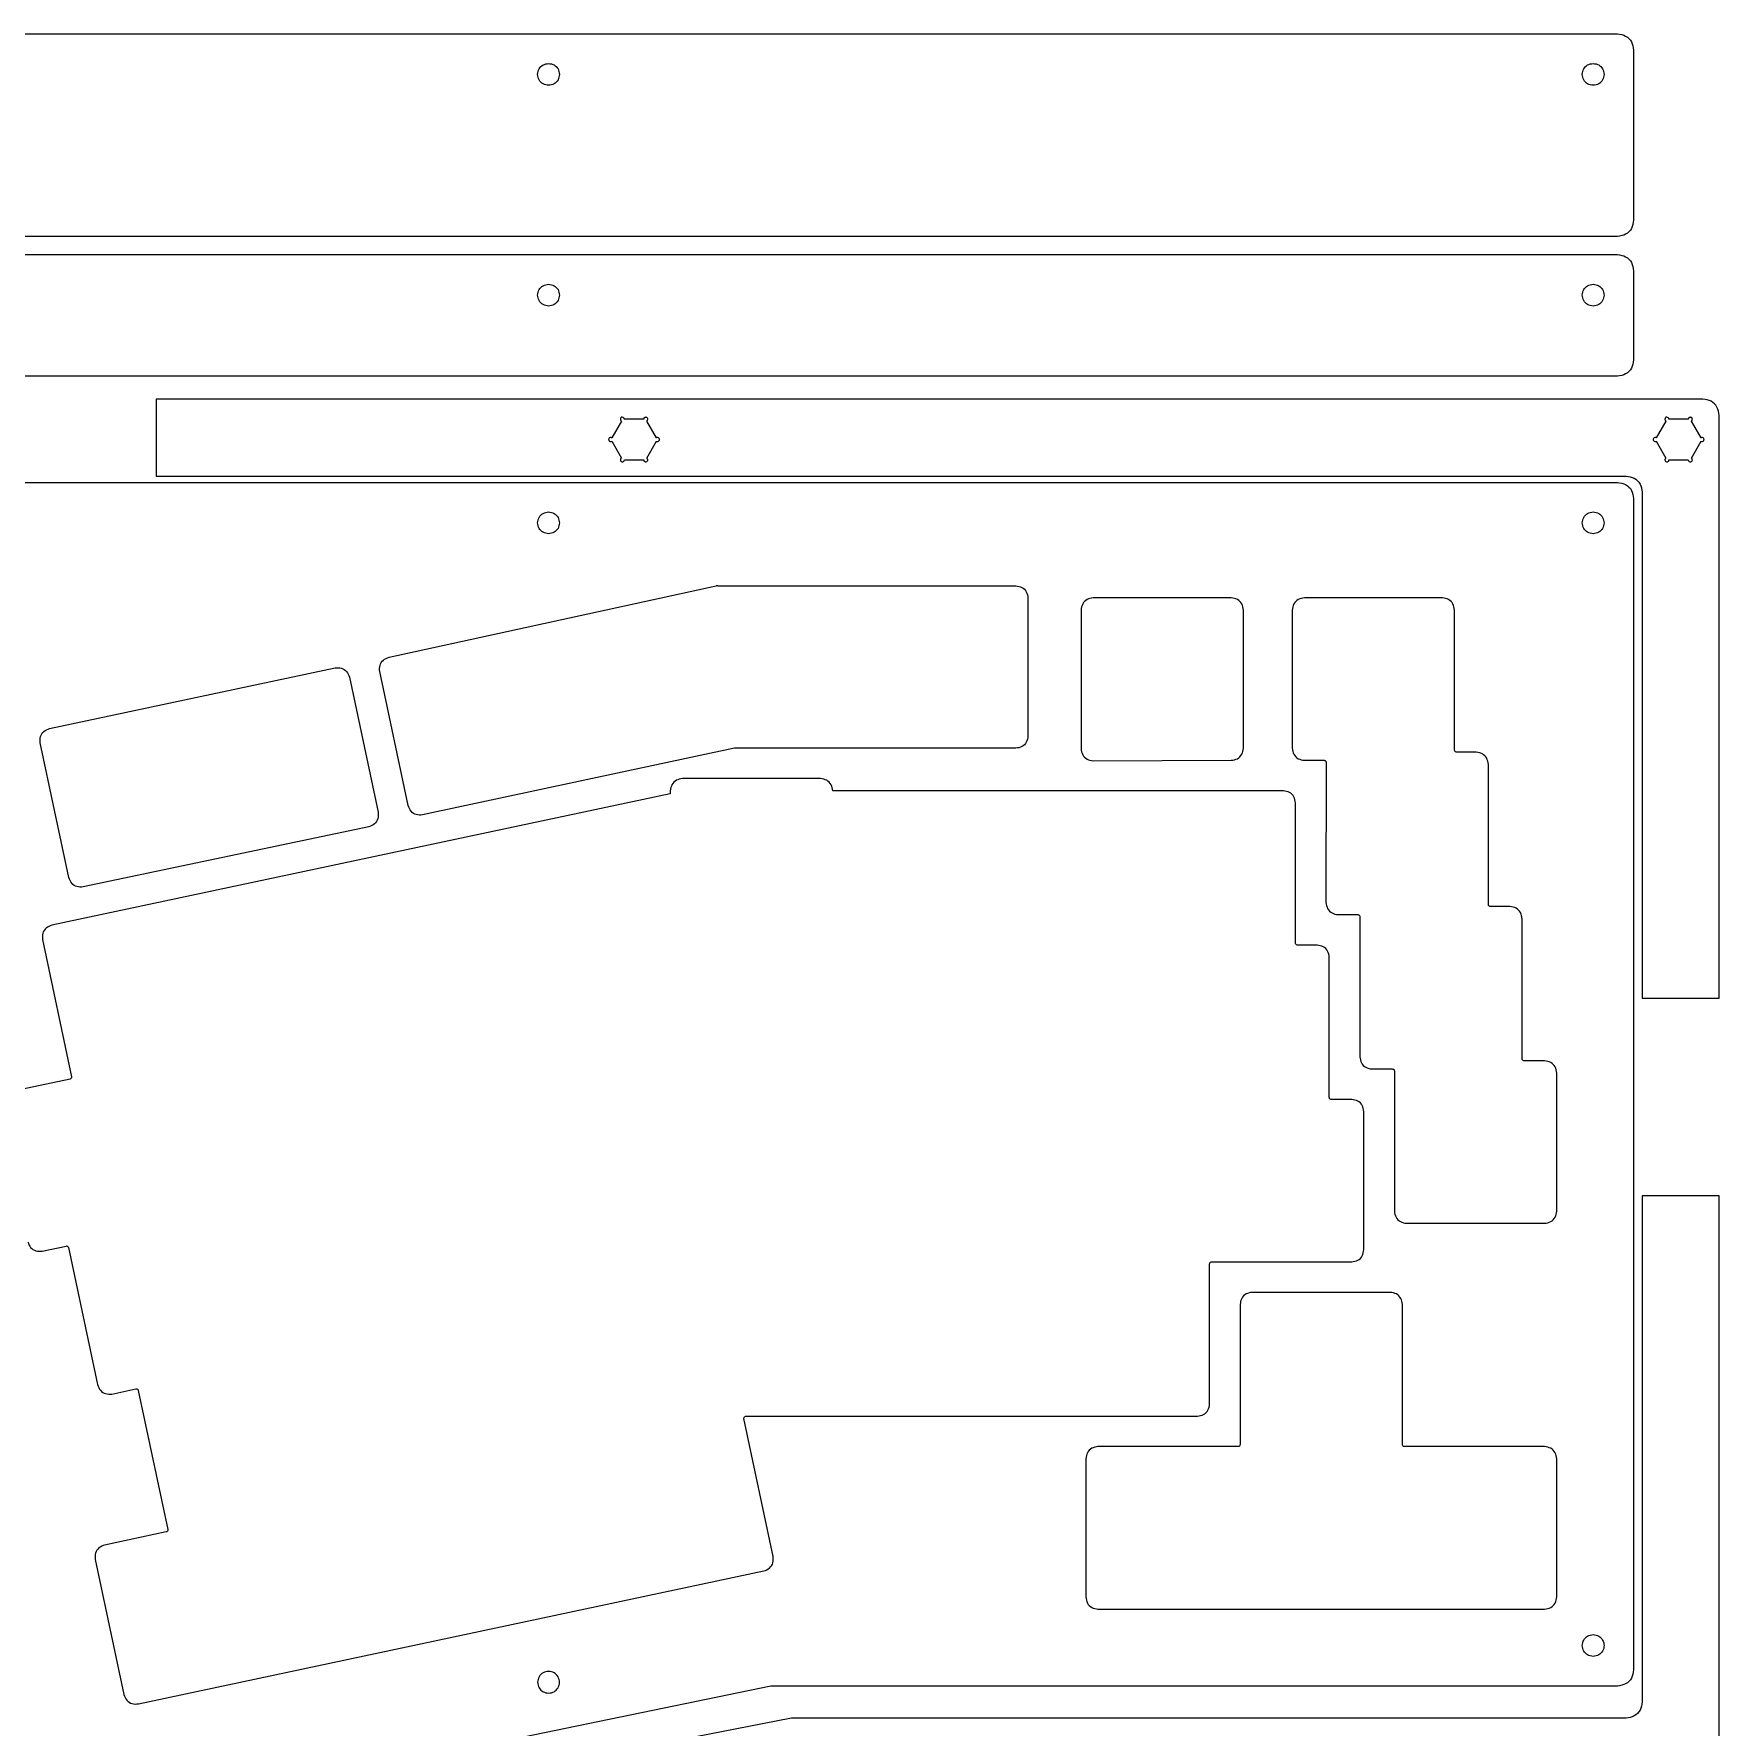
# Model space of a CAD drawing. Extents: x 0 to 594, y 2 to 599.
# Drawn here: x 176.7 to 384.8, y 388 to 597 of the extents above; entities that cross this region are included whole.
import ezdxf

# ---------------------------------------------------------------- set-up
doc = ezdxf.new("R2010")
doc.units = 0
doc.layers.add('cutting', color=7, linetype='CONTINUOUS')

msp = doc.modelspace()

# ---------------------------------------------------------------- linework, layer by layer
at = {"layer": 'cutting', "color": 5}
for points in [[(17.243769, 596.97793), (372.25727, 596.97793)], [(374.25686, 594.97835), (374.25686, 573.98272)], [(372.25727, 571.98313), (17.243769, 571.98313)], [(17.243769, 569.73312), (372.25727, 569.73312)], [(374.25686, 567.73354), (374.25686, 556.73583)], [(372.25727, 554.73624), (17.243769, 554.73624)], [(382.81166, 551.90611), (191.86134, 551.90611)], [(191.86134, 551.90611), (191.86134, 542.4081)], [(384.81124, 477.94359), (384.81124, 549.90652)], [(249.28301, 549.19366), (248.08587, 547.12017)], [(252.04218, 549.40665), (249.65593, 549.40665)], [(253.61223, 547.12014), (252.41509, 549.19366)], [(378.24624, 549.19366), (377.04911, 547.12017)], [(381.0054, 549.40665), (378.61915, 549.40665)], [(382.57546, 547.12014), (381.37833, 549.19366)], [(248.08585, 546.69416), (249.28301, 544.62065)], [(252.41509, 544.62065), (253.61223, 546.69416)], [(377.04908, 546.69416), (378.24624, 544.62065)], [(381.37833, 544.62065), (382.57546, 546.69416)], [(249.65593, 544.40766), (252.04218, 544.40766)], [(378.61915, 544.40766), (381.0054, 544.40766)], [(17.243769, 541.62263), (372.25727, 541.62263)], [(191.86134, 542.4081), (373.31539, 542.4081)], [(374.25686, 539.62304), (374.25686, 395.065658)], [(375.31498, 540.40883), (375.31498, 477.94359)], [(220.59773, 520.0515), (260.9951, 528.84484)], [(261.20801, 528.8677), (297.9778, 528.8577)], [(299.47751, 527.3581), (299.47751, 510.30665)], [(324.5748, 527.36312), (307.52836, 527.36312)], [(350.64935, 527.36312), (333.60294, 527.36312)], [(306.02867, 525.86341), (306.02867, 508.76598)], [(326.07446, 508.81694), (326.07448, 525.86341)], [(332.10323, 525.86341), (332.10323, 508.81697)], [(352.14907, 508.56731), (352.14907, 525.86341)], [(178.68498, 511.2436), (213.93983, 518.73726)], [(215.71857, 517.58214), (219.26272, 500.9082)], [(222.95957, 501.72693), (219.44261, 518.27275)], [(181.06344, 492.84079), (177.52986, 509.46488)], [(263.25006, 508.79871), (224.73834, 500.57152)], [(297.97753, 508.80697), (263.45933, 508.82077)], [(354.81847, 508.31709), (352.39923, 508.31712)], [(307.52862, 507.2663), (324.57477, 507.317)], [(333.6032, 507.31729), (336.02904, 507.31729)], [(336.27481, 507.07202), (336.27181, 489.77094)], [(356.31819, 489.52128), (356.31819, 506.81738)], [(273.87283, 505.05563), (256.82636, 505.05563)], [(255.32669, 503.19709), (178.96342, 486.96559)], [(255.32669, 503.55594), (255.32669, 503.19709)], [(331.01092, 503.55555), (275.37251, 503.55555)], [(332.51061, 484.76124), (332.51061, 502.05586)], [(218.10733, 499.12944), (182.84221, 491.68541)], [(358.99013, 489.27101), (356.56838, 489.27109)], [(337.77235, 488.27125), (340.19815, 488.27125)], [(340.44395, 488.02598), (340.44395, 470.72464)], [(360.48976, 470.4712), (360.48976, 487.77132)], [(177.80831, 485.18685), (181.40528, 468.26455)], [(335.18253, 484.50951), (332.76188, 484.50951)], [(336.68221, 465.70928), (336.68221, 483.00959)], [(375.31498, 477.94359), (384.81124, 477.94359)], [(363.25913, 470.22498), (360.73583, 470.22508)], [(341.94364, 469.2252), (344.4634, 469.2252)], [(344.713, 468.97604), (344.713, 451.67888)], [(364.75882, 451.67888), (364.75882, 468.72521)], [(181.21579, 467.97279), (173.60832, 466.35576)], [(339.45147, 465.46388), (336.92753, 465.46396)], [(340.95111, 446.91773), (340.95111, 463.96419)], [(384.81124, 453.57245), (375.31498, 453.57245)], [(375.31498, 453.57245), (375.31498, 391.105928)], [(384.81124, 381.607838), (384.81124, 453.57245)], [(346.21272, 450.17916), (363.25913, 450.17916)], [(177.77608, 446.74799), (180.72587, 447.375)], [(181.01776, 447.18543), (184.61468, 430.26324)], [(321.90558, 427.87132), (321.90558, 445.16938)], [(322.15471, 445.41852), (339.45137, 445.41852)], [(344.21313, 441.65596), (327.16666, 441.65596)], [(325.66697, 440.15627), (325.66697, 422.85747)], [(345.71279, 422.85522), (345.71279, 440.15627)], [(186.3934, 429.10809), (189.34242, 429.73494)], [(189.63525, 429.54476), (193.28398, 412.37896)], [(264.6622, 426.37164), (289.07441, 426.37164)], [(289.07441, 426.37164), (291.80729, 426.37164)], [(291.80729, 426.37164), (320.40587, 426.37164)], [(268.03174, 409.05098), (264.415, 426.06639)], [(325.41943, 422.60993), (308.12063, 422.60993)], [(363.25913, 422.60993), (345.95811, 422.60993)], [(306.62094, 421.11024), (306.62094, 404.06377)], [(364.75882, 404.06377), (364.75882, 421.11024)], [(193.0914, 412.08242), (185.48798, 410.46626)], [(184.33287, 408.68755), (187.87703, 392.013588)], [(189.65572, 390.858468), (266.87663, 407.27229)], [(308.12063, 402.56409), (363.25913, 402.56409)], [(267.75063, 393.066098), (185.30612, 376.067628)], [(372.25727, 393.066098), (267.75063, 393.066098)], [(270.30664, 389.107958), (195.86051, 374.592918)], [(373.31539, 389.106348), (270.30664, 389.109348)]]:
    msp.add_lwpolyline(points, dxfattribs=at)
msp.add_lwpolyline([(275.37251, 503.55555)], close=True, dxfattribs=at)
for points, knots in [([(372.25727, 596.97793), (372.607649, 596.922931), (373.298015, 596.814565), (374.093493, 596.019094), (374.201861, 595.328729), (374.25686, 594.97835)], [0, 0, 0, 0, 1.045502, 2.059994, 3.105494, 3.105494, 3.105494, 3.105494]), ([(238.94495, 591.97899), (238.982461, 592.214999), (239.056481, 592.680712), (239.592939, 593.217177), (240.058651, 593.291198), (240.29466, 593.32871)], [0, 0, 0, 0, 0.704571, 1.390318, 2.094887, 2.094887, 2.094887, 2.094887]), ([(240.29466, 590.62927), (240.058651, 590.666782), (239.592939, 590.740803), (239.056481, 591.277268), (238.982461, 591.742981), (238.94495, 591.97899)], [0, 0, 0, 0, 0.704569, 1.390316, 2.094887, 2.094887, 2.094887, 2.094887]), ([(240.29466, 593.32871), (240.530669, 593.291198), (240.996383, 593.217177), (241.532847, 592.680713), (241.606868, 592.214999), (241.64438, 591.97899)], [0, 0, 0, 0, 0.704572, 1.390322, 2.094893, 2.094893, 2.094893, 2.094893]), ([(241.64438, 591.97899), (241.606868, 591.742981), (241.532847, 591.277267), (240.996383, 590.740803), (240.530669, 590.666782), (240.29466, 590.62927)], [0, 0, 0, 0, 0.704572, 1.390322, 2.094893, 2.094893, 2.094893, 2.094893]), ([(367.90818, 591.97897), (367.945693, 592.214979), (368.019716, 592.680694), (368.55618, 593.217155), (369.021892, 593.291178), (369.2579, 593.32869)], [0, 0, 0, 0, 0.704572, 1.390324, 2.094891, 2.094891, 2.094891, 2.094891]), ([(369.2579, 590.62925), (369.021892, 590.666763), (368.55618, 590.740787), (368.019717, 591.27725), (367.945693, 591.742962), (367.90818, 591.97897)], [0, 0, 0, 0, 0.704568, 1.390321, 2.094889, 2.094889, 2.094889, 2.094889]), ([(369.2579, 593.32869), (369.493908, 593.291178), (369.95962, 593.217155), (370.496084, 592.680694), (370.570107, 592.214979), (370.60762, 591.97897)], [0, 0, 0, 0, 0.704567, 1.390319, 2.094891, 2.094891, 2.094891, 2.094891]), ([(370.60762, 591.97897), (370.570107, 591.742962), (370.496083, 591.27725), (369.959621, 590.740787), (369.493908, 590.666763), (369.2579, 590.62925)], [0, 0, 0, 0, 0.704568, 1.390321, 2.094889, 2.094889, 2.094889, 2.094889]), ([(374.25686, 573.98272), (374.201861, 573.632341), (374.093493, 572.941973), (373.298017, 572.146497), (372.607649, 572.038129), (372.25727, 571.98313)], [0, 0, 0, 0, 1.045503, 2.059998, 3.105501, 3.105501, 3.105501, 3.105501]), ([(372.25727, 569.73312), (372.607649, 569.678121), (373.298016, 569.569753), (374.093492, 568.774281), (374.20186, 568.083917), (374.25686, 567.73354)], [0, 0, 0, 0, 1.045503, 2.059996, 3.105492, 3.105492, 3.105492, 3.105492]), ([(238.94495, 564.73416), (238.982461, 564.970169), (239.056481, 565.435882), (239.592939, 565.972347), (240.058651, 566.046368), (240.29466, 566.08388)], [0, 0, 0, 0, 0.704571, 1.390318, 2.094887, 2.094887, 2.094887, 2.094887]), ([(240.29466, 563.38444), (240.058651, 563.421952), (239.592939, 563.495975), (239.056482, 564.032442), (238.982461, 564.498153), (238.94495, 564.73416)], [0, 0, 0, 0, 0.70457, 1.390318, 2.094884, 2.094884, 2.094884, 2.094884]), ([(240.29466, 566.08388), (240.530669, 566.046368), (240.996383, 565.972347), (241.532847, 565.435883), (241.606868, 564.970169), (241.64438, 564.73416)], [0, 0, 0, 0, 0.704572, 1.390322, 2.094893, 2.094893, 2.094893, 2.094893]), ([(241.64438, 564.73416), (241.606868, 564.498152), (241.532845, 564.03244), (240.996384, 563.495976), (240.530669, 563.421953), (240.29466, 563.38444)], [0, 0, 0, 0, 0.704567, 1.390319, 2.094891, 2.094891, 2.094891, 2.094891]), ([(367.90818, 564.73416), (367.945693, 564.970169), (368.019716, 565.435884), (368.55618, 565.972345), (369.021892, 566.046368), (369.2579, 566.08388)], [0, 0, 0, 0, 0.704572, 1.390324, 2.094891, 2.094891, 2.094891, 2.094891]), ([(369.2579, 563.38444), (369.021892, 563.421953), (368.55618, 563.495977), (368.019717, 564.03244), (367.945693, 564.498152), (367.90818, 564.73416)], [0, 0, 0, 0, 0.704568, 1.390321, 2.094889, 2.094889, 2.094889, 2.094889]), ([(369.2579, 566.08388), (369.493908, 566.046368), (369.95962, 565.972345), (370.496084, 565.435884), (370.570107, 564.970169), (370.60762, 564.73416)], [0, 0, 0, 0, 0.704567, 1.390319, 2.094891, 2.094891, 2.094891, 2.094891]), ([(370.60762, 564.73416), (370.570107, 564.498152), (370.496083, 564.03244), (369.959621, 563.495977), (369.493908, 563.421953), (369.2579, 563.38444)], [0, 0, 0, 0, 0.704568, 1.390321, 2.094889, 2.094889, 2.094889, 2.094889]), ([(374.25686, 556.73583), (374.201861, 556.385451), (374.093493, 555.695083), (373.298017, 554.899607), (372.607649, 554.791239), (372.25727, 554.73624)], [0, 0, 0, 0, 1.045503, 2.059998, 3.105501, 3.105501, 3.105501, 3.105501]), ([(384.81124, 549.90652), (384.756242, 550.256901), (384.647877, 550.947268), (383.852404, 551.742746), (383.162039, 551.851112), (382.81166, 551.90611)], [0, 0, 0, 0, 1.045506, 2.059997, 3.105497, 3.105497, 3.105497, 3.105497]), ([(249.65593, 549.40665), (249.64766, 549.452622), (249.629736, 549.552259), (249.476415, 549.631606), (249.304142, 549.71079), (249.22608, 549.60565), (249.176396, 549.528816), (249.148043, 549.420331), (249.167042, 549.319237), (249.212904, 549.243287), (249.259621, 549.210217), (249.28301, 549.19366)], [0, 0, 0, 0, 0.132111, 0.286324, 0.512205, 0.557001, 0.66162, 0.791063, 0.879264, 0.964293, 1.049543, 1.049543, 1.049543, 1.049543]), ([(252.41509, 549.19366), (252.438484, 549.210218), (252.485207, 549.24329), (252.531035, 549.319258), (252.550305, 549.420661), (252.518523, 549.537622), (252.423081, 549.633076), (252.291894, 549.668532), (252.16209, 549.633105), (252.062584, 549.537525), (252.049049, 549.45071), (252.04218, 549.40665)], [0, 0, 0, 0, 0.085261, 0.170288, 0.258484, 0.389169, 0.515989, 0.646675, 0.777371, 0.904183, 1.034865, 1.034865, 1.034865, 1.034865]), ([(378.61915, 549.40665), (378.61088, 549.452622), (378.592956, 549.552259), (378.439635, 549.631606), (378.267362, 549.71079), (378.1893, 549.60565), (378.139616, 549.528816), (378.111263, 549.420331), (378.130262, 549.319236), (378.176127, 549.243286), (378.222848, 549.210216), (378.24624, 549.19366)], [0, 0, 0, 0, 0.132111, 0.286324, 0.512205, 0.557001, 0.66162, 0.791063, 0.879264, 0.964294, 1.04955, 1.04955, 1.04955, 1.04955]), ([(381.37833, 549.19366), (381.401722, 549.210218), (381.448441, 549.243288), (381.494252, 549.319262), (381.513511, 549.420661), (381.481737, 549.53762), (381.386299, 549.633076), (381.255117, 549.668533), (381.125319, 549.6331), (381.025811, 549.537527), (381.012271, 549.45071), (381.0054, 549.40665)], [0, 0, 0, 0, 0.085255, 0.170274, 0.258469, 0.389153, 0.51597, 0.646653, 0.777337, 0.904154, 1.034837, 1.034837, 1.034837, 1.034837]), ([(248.08587, 547.12017), (248.073343, 547.126923), (248.048218, 547.140466), (248.006721, 547.153815), (247.934164, 547.16161), (247.831867, 547.133403), (247.736488, 547.038048), (247.701018, 546.907125), (247.73649, 546.776202), (247.83187, 546.680862), (247.934169, 546.652634), (248.006732, 546.660463), (248.048206, 546.673845), (248.07333, 546.687357), (248.08585, 546.69409)], [0, 0, 0, 0, 0.042639, 0.085522, 0.12977, 0.260451, 0.387255, 0.517949, 0.64863, 0.77543, 0.906111, 0.950374, 0.993259, 1.035853, 1.035853, 1.035853, 1.035853]), ([(253.61223, 546.69416), (253.624757, 546.687408), (253.64988, 546.673865), (253.69137, 546.660516), (253.763924, 546.652717), (253.866218, 546.68095), (253.961612, 546.776209), (253.997085, 546.907439), (253.961654, 547.037228), (253.86607, 547.136738), (253.779252, 547.150271), (253.73519, 547.15714)], [0, 0, 0, 0, 0.042638, 0.085516, 0.12975, 0.260439, 0.387251, 0.51793, 0.648626, 0.77544, 0.906129, 0.906129, 0.906129, 0.906129]), ([(253.73519, 547.15711), (253.720417, 547.156133), (253.691328, 547.15421), (253.649866, 547.140339), (253.624749, 547.126839), (253.61223, 547.12011)], [0, 0, 0, 0, 0.044264, 0.087156, 0.129782, 0.129782, 0.129782, 0.129782]), ([(377.04911, 547.12017), (377.036583, 547.126923), (377.011458, 547.140466), (376.969961, 547.153815), (376.897404, 547.16161), (376.795106, 547.1334), (376.699717, 547.038051), (376.664234, 546.907125), (376.699719, 546.776197), (376.795107, 546.680869), (376.897394, 546.652627), (376.969947, 546.660471), (377.011419, 546.673843), (377.036555, 546.687357), (377.04908, 546.69409)], [0, 0, 0, 0, 0.042639, 0.085522, 0.12977, 0.260452, 0.387264, 0.51796, 0.648643, 0.775451, 0.906133, 0.950352, 0.993255, 1.035863, 1.035863, 1.035863, 1.035863]), ([(382.57546, 546.69416), (382.587986, 546.687408), (382.613109, 546.673865), (382.654596, 546.660516), (382.727146, 546.652717), (382.829438, 546.68095), (382.924832, 546.776209), (382.960305, 546.907439), (382.924874, 547.037228), (382.82929, 547.136738), (382.742472, 547.150271), (382.69841, 547.15714)], [0, 0, 0, 0, 0.042638, 0.085513, 0.129741, 0.26043, 0.387241, 0.51792, 0.648617, 0.77543, 0.906119, 0.906119, 0.906119, 0.906119]), ([(382.69841, 547.15711), (382.683652, 547.156131), (382.654573, 547.154202), (382.613113, 547.14034), (382.587984, 547.126839), (382.57546, 547.12011)], [0, 0, 0, 0, 0.044219, 0.08713, 0.12977, 0.12977, 0.12977, 0.12977]), ([(249.28301, 544.62065), (249.259617, 544.604091), (249.212894, 544.571018), (249.167074, 544.495048), (249.147806, 544.393651), (249.179588, 544.276696), (249.27502, 544.18124), (249.406205, 544.145775), (249.536007, 544.181215), (249.635515, 544.276789), (249.649058, 544.363603), (249.65593, 544.40766)], [0, 0, 0, 0, 0.08526, 0.170286, 0.258478, 0.389153, 0.515973, 0.646658, 0.777349, 0.904171, 1.034846, 1.034846, 1.034846, 1.034846]), ([(252.04218, 544.40766), (252.04905, 544.363604), (252.062587, 544.276791), (252.162089, 544.18121), (252.291894, 544.145776), (252.423082, 544.18124), (252.51852, 544.276694), (252.550305, 544.393656), (252.531033, 544.495059), (252.485215, 544.571037), (252.438485, 544.604098), (252.41509, 544.62065)], [0, 0, 0, 0, 0.130673, 0.257488, 0.388186, 0.518873, 0.645697, 0.776372, 0.864578, 0.949612, 1.034862, 1.034862, 1.034862, 1.034862]), ([(378.24624, 544.62065), (378.222846, 544.604091), (378.176122, 544.571018), (378.130297, 544.495049), (378.111025, 544.393651), (378.142808, 544.276695), (378.238244, 544.181239), (378.369431, 544.145775), (378.499232, 544.181216), (378.598736, 544.27679), (378.612278, 544.363603), (378.61915, 544.40766)], [0, 0, 0, 0, 0.085262, 0.170291, 0.258483, 0.389158, 0.51598, 0.646672, 0.777356, 0.904176, 1.034851, 1.034851, 1.034851, 1.034851]), ([(381.0054, 544.40766), (381.012272, 544.363603), (381.025814, 544.27679), (381.125318, 544.181216), (381.255117, 544.145775), (381.3863, 544.18124), (381.481733, 544.276696), (381.513515, 544.393656), (381.494244, 544.495057), (381.448436, 544.571032), (381.401717, 544.604098), (381.37833, 544.62065)], [0, 0, 0, 0, 0.130675, 0.257495, 0.38818, 0.518864, 0.645684, 0.776359, 0.864564, 0.949595, 1.034828, 1.034828, 1.034828, 1.034828]), ([(372.25727, 541.62263), (372.607649, 541.567631), (373.298016, 541.459265), (374.093495, 540.66379), (374.201861, 539.973421), (374.25686, 539.62304)], [0, 0, 0, 0, 1.045502, 2.059996, 3.105503, 3.105503, 3.105503, 3.105503]), ([(373.31539, 542.40839), (373.665769, 542.353393), (374.356132, 542.245031), (375.151614, 541.44957), (375.259981, 540.759207), (375.31498, 540.40883)], [0, 0, 0, 0, 1.045501, 2.059986, 3.105481, 3.105481, 3.105481, 3.105481]), ([(238.94495, 536.62367), (238.982461, 536.859677), (239.056482, 537.325388), (239.592939, 537.861855), (240.058651, 537.935878), (240.29466, 537.97339)], [0, 0, 0, 0, 0.704567, 1.390315, 2.094884, 2.094884, 2.094884, 2.094884]), ([(240.29466, 537.97339), (240.530669, 537.935877), (240.996384, 537.861854), (241.532845, 537.32539), (241.606868, 536.859678), (241.64438, 536.62367)], [0, 0, 0, 0, 0.704572, 1.390324, 2.094891, 2.094891, 2.094891, 2.094891]), ([(367.90818, 536.62367), (367.945693, 536.859678), (368.019717, 537.325391), (368.55618, 537.861853), (369.021892, 537.935877), (369.2579, 537.97339)], [0, 0, 0, 0, 0.704568, 1.390321, 2.094889, 2.094889, 2.094889, 2.094889]), ([(369.2579, 537.97339), (369.493908, 537.935877), (369.959621, 537.861853), (370.496083, 537.325391), (370.570107, 536.859678), (370.60762, 536.62367)], [0, 0, 0, 0, 0.704568, 1.390321, 2.094889, 2.094889, 2.094889, 2.094889]), ([(240.29466, 535.27395), (240.058652, 535.31146), (239.59294, 535.385478), (239.056477, 535.921942), (238.98246, 536.387658), (238.94495, 536.62367)], [0, 0, 0, 0, 0.704568, 1.390311, 2.094891, 2.094891, 2.094891, 2.094891]), ([(241.64438, 536.62367), (241.606869, 536.387657), (241.53285, 535.921941), (240.996382, 535.385478), (240.530669, 535.31146), (240.29466, 535.27395)], [0, 0, 0, 0, 0.70458, 1.390327, 2.094897, 2.094897, 2.094897, 2.094897]), ([(369.2579, 535.27395), (369.021893, 535.311461), (368.556181, 535.38548), (368.019712, 535.92194), (367.945692, 536.387657), (367.90818, 536.62367)], [0, 0, 0, 0, 0.704566, 1.390315, 2.094895, 2.094895, 2.094895, 2.094895]), ([(370.60762, 536.62367), (370.570108, 536.387657), (370.496088, 535.92194), (369.959619, 535.38548), (369.493907, 535.311461), (369.2579, 535.27395)], [0, 0, 0, 0, 0.704581, 1.390329, 2.094895, 2.094895, 2.094895, 2.094895]), ([(261.20801, 528.8677), (261.184171, 528.867203), (261.136508, 528.86621), (261.065296, 528.858584), (261.018504, 528.849462), (260.9951, 528.8449)], [0, 0, 0, 0, 0.071513, 0.14298, 0.214493, 0.214493, 0.214493, 0.214493]), ([(297.9778, 528.85781), (298.240585, 528.816558), (298.758365, 528.735277), (299.354977, 528.138665), (299.436258, 527.620885), (299.47751, 527.3581)], [0, 0, 0, 0, 0.784131, 1.545016, 2.329147, 2.329147, 2.329147, 2.329147]), ([(307.52836, 527.36312), (307.265576, 527.321867), (306.747798, 527.240583), (306.151201, 526.643966), (306.069921, 526.126191), (306.02867, 525.86341)], [0, 0, 0, 0, 0.784127, 1.545008, 2.329129, 2.329129, 2.329129, 2.329129]), ([(326.07448, 525.86341), (326.03323, 526.126191), (325.951952, 526.643965), (325.355359, 527.240584), (324.837583, 527.321867), (324.5748, 527.36312)], [0, 0, 0, 0, 0.78412, 1.544998, 2.329123, 2.329123, 2.329123, 2.329123]), ([(333.60294, 527.36312), (333.340155, 527.321867), (332.822374, 527.240582), (332.225766, 526.643969), (332.144483, 526.126192), (332.10323, 525.86341)], [0, 0, 0, 0, 0.784132, 1.54502, 2.329142, 2.329142, 2.329142, 2.329142]), ([(352.14907, 525.86341), (352.107817, 526.126192), (352.026534, 526.64397), (351.429922, 527.240584), (350.912138, 527.321867), (350.64935, 527.36312)], [0, 0, 0, 0, 0.784122, 1.545012, 2.329151, 2.329151, 2.329151, 2.329151]), ([(213.93983, 518.73726), (214.20545, 518.751544), (214.728813, 518.779689), (215.436431, 518.320167), (215.623585, 517.830604), (215.71857, 517.58214)], [0, 0, 0, 0, 0.784134, 1.545012, 2.329136, 2.329136, 2.329136, 2.329136]), ([(219.44261, 518.27275), (219.428322, 518.538376), (219.40017, 519.061744), (219.859697, 519.769368), (220.349263, 519.956517), (220.59773, 520.0515)], [0, 0, 0, 0, 0.78415, 1.545026, 2.329154, 2.329154, 2.329154, 2.329154]), ([(177.52986, 509.46488), (177.515571, 509.730498), (177.487415, 510.253855), (177.946952, 510.96146), (178.436513, 511.148614), (178.68498, 511.2436)], [0, 0, 0, 0, 0.784124, 1.544991, 2.329124, 2.329124, 2.329124, 2.329124]), ([(299.47751, 510.30665), (299.43625, 510.043832), (299.354956, 509.525994), (298.758203, 508.92937), (298.240353, 508.848177), (297.97753, 508.80697)], [0, 0, 0, 0, 0.784225, 1.54518, 2.329397, 2.329397, 2.329397, 2.329397]), ([(263.45933, 508.82075), (263.435905, 508.820272), (263.389069, 508.819317), (263.319083, 508.811959), (263.273072, 508.803154), (263.25006, 508.79875)], [0, 0, 0, 0, 0.070271, 0.140499, 0.21077, 0.21077, 0.21077, 0.21077]), ([(306.02867, 508.76598), (306.069927, 508.503162), (306.151217, 507.985328), (306.747954, 507.388698), (307.265799, 507.307507), (307.52862, 507.2663)], [0, 0, 0, 0, 0.784223, 1.545167, 2.329377, 2.329377, 2.329377, 2.329377]), ([(324.57477, 507.31697), (324.837591, 507.358229), (325.355431, 507.439523), (325.952059, 508.036271), (326.033252, 508.554119), (326.07446, 508.81694)], [0, 0, 0, 0, 0.784232, 1.545186, 2.329397, 2.329397, 2.329397, 2.329397]), ([(332.10323, 508.81697), (332.14449, 508.554152), (332.225784, 508.036315), (332.822532, 507.439691), (333.340379, 507.358498), (333.6032, 507.31729)], [0, 0, 0, 0, 0.784225, 1.545178, 2.329388, 2.329388, 2.329388, 2.329388]), ([(352.39923, 508.31712), (352.355394, 508.324008), (352.269024, 508.337578), (352.169505, 508.437101), (352.15595, 508.523473), (352.14907, 508.56731)], [0, 0, 0, 0, 0.130808, 0.257729, 0.388532, 0.388532, 0.388532, 0.388532]), ([(356.31819, 506.81738), (356.276939, 507.080162), (356.195659, 507.597939), (355.599048, 508.194557), (355.081261, 508.275838), (354.81847, 508.31709)], [0, 0, 0, 0, 0.784121, 1.545008, 2.329155, 2.329155, 2.329155, 2.329155]), ([(336.02904, 507.31773), (336.072104, 507.310978), (336.156954, 507.297673), (336.254726, 507.199918), (336.268049, 507.115077), (336.27481, 507.07202)], [0, 0, 0, 0, 0.128495, 0.253178, 0.381658, 0.381658, 0.381658, 0.381658]), ([(256.82636, 505.05563), (256.563578, 505.01438), (256.045807, 504.933104), (255.449211, 504.336495), (255.367938, 503.818723), (255.32669, 503.55594)], [0, 0, 0, 0, 0.784119, 1.544984, 2.329107, 2.329107, 2.329107, 2.329107]), ([(275.37251, 503.55594), (275.331261, 503.818723), (275.249986, 504.336496), (274.653385, 504.933104), (274.135613, 505.01438), (273.87283, 505.05563)], [0, 0, 0, 0, 0.784124, 1.544992, 2.329114, 2.329114, 2.329114, 2.329114]), ([(224.73834, 500.57152), (224.472688, 500.557244), (223.949265, 500.529116), (223.241605, 500.988767), (223.05452, 501.478419), (222.95957, 501.72693)], [0, 0, 0, 0, 0.784224, 1.545179, 2.329389, 2.329389, 2.329389, 2.329389]), ([(332.51061, 502.05586), (332.469361, 502.318649), (332.388088, 502.836427), (331.791476, 503.433031), (331.273703, 503.514302), (331.01092, 503.55555)], [0, 0, 0, 0, 0.784137, 1.545004, 2.329127, 2.329127, 2.329127, 2.329127]), ([(219.26272, 500.9082), (219.277006, 500.642546), (219.305154, 500.119124), (218.845495, 499.411463), (218.355842, 499.224386), (218.10733, 499.12944)], [0, 0, 0, 0, 0.784227, 1.545177, 2.329386, 2.329386, 2.329386, 2.329386]), ([(182.84221, 491.68541), (182.57656, 491.671127), (182.053141, 491.642984), (181.345482, 492.102634), (181.158393, 492.592281), (181.06344, 492.84079)], [0, 0, 0, 0, 0.784217, 1.545168, 2.329376, 2.329376, 2.329376, 2.329376]), ([(336.27237, 489.77094), (336.313627, 489.50812), (336.394916, 488.99028), (336.991666, 488.393645), (337.509522, 488.312456), (337.77235, 488.27125)], [0, 0, 0, 0, 0.78423, 1.545182, 2.329412, 2.329412, 2.329412, 2.329412]), ([(356.56838, 489.27109), (356.524541, 489.277972), (356.438163, 489.291533), (356.338633, 489.391063), (356.325072, 489.477441), (356.31819, 489.52128)], [0, 0, 0, 0, 0.130812, 0.257748, 0.38856, 0.38856, 0.38856, 0.38856]), ([(360.48976, 487.77132), (360.448513, 488.034097), (360.367241, 488.551859), (359.770664, 489.148461), (359.252906, 489.229753), (358.99013, 489.27101)], [0, 0, 0, 0, 0.784106, 1.544959, 2.329065, 2.329065, 2.329065, 2.329065]), ([(178.96342, 486.96559), (178.714955, 486.870609), (178.225391, 486.683462), (177.765865, 485.97584), (177.79402, 485.452474), (177.80831, 485.18685)], [0, 0, 0, 0, 0.784121, 1.544997, 2.329142, 2.329142, 2.329142, 2.329142]), ([(340.19815, 488.2717), (340.241221, 488.264949), (340.326081, 488.251647), (340.423867, 488.153887), (340.437189, 488.06904), (340.44395, 488.02598)], [0, 0, 0, 0, 0.128516, 0.253206, 0.381692, 0.381692, 0.381692, 0.381692]), ([(332.76188, 484.50994), (332.717851, 484.516859), (332.631097, 484.530493), (332.531144, 484.630462), (332.517523, 484.717214), (332.51061, 484.76124)], [0, 0, 0, 0, 0.131383, 0.258877, 0.390249, 0.390249, 0.390249, 0.390249]), ([(336.68221, 483.00959), (336.640965, 483.272391), (336.559698, 483.790196), (335.963113, 484.386875), (335.445323, 484.468224), (335.18253, 484.50951)], [0, 0, 0, 0, 0.784176, 1.545085, 2.329256, 2.329256, 2.329256, 2.329256]), ([(340.44395, 470.72464), (340.4852, 470.46187), (340.566476, 469.944128), (341.163104, 469.347595), (341.680862, 469.266406), (341.94364, 469.2252)], [0, 0, 0, 0, 0.78408, 1.544896, 2.328981, 2.328981, 2.328981, 2.328981]), ([(360.73583, 470.22508), (360.692714, 470.231857), (360.607757, 470.24521), (360.509865, 470.343112), (360.496529, 470.428077), (360.48976, 470.4712)], [0, 0, 0, 0, 0.128661, 0.253516, 0.382191, 0.382191, 0.382191, 0.382191]), ([(364.75882, 468.72521), (364.717573, 468.988), (364.636302, 469.505785), (364.039698, 470.102412), (363.521919, 470.183716), (363.25913, 470.22498)], [0, 0, 0, 0, 0.784143, 1.545023, 2.329171, 2.329171, 2.329171, 2.329171]), ([(181.40528, 468.26455), (181.407613, 468.220982), (181.412209, 468.135137), (181.336848, 468.019063), (181.256545, 467.988368), (181.21579, 467.97279)], [0, 0, 0, 0, 0.12862, 0.253428, 0.38204, 0.38204, 0.38204, 0.38204]), ([(344.4634, 469.22559), (344.507134, 469.218732), (344.593307, 469.205218), (344.692602, 469.105936), (344.706133, 469.01977), (344.713, 468.97604)], [0, 0, 0, 0, 0.130496, 0.257125, 0.387612, 0.387612, 0.387612, 0.387612]), ([(336.92753, 465.46396), (336.884543, 465.470713), (336.799847, 465.484017), (336.702254, 465.581604), (336.688958, 465.666298), (336.68221, 465.70928)], [0, 0, 0, 0, 0.128273, 0.252735, 0.380991, 0.380991, 0.380991, 0.380991]), ([(340.95111, 463.96419), (340.909862, 464.226968), (340.828588, 464.744731), (340.232007, 465.341331), (339.714246, 465.422623), (339.45147, 465.46388)], [0, 0, 0, 0, 0.784107, 1.544963, 2.329071, 2.329071, 2.329071, 2.329071]), ([(344.713, 451.67888), (344.754249, 451.416089), (344.835524, 450.898303), (345.432143, 450.301684), (345.949929, 450.220409), (346.21272, 450.17916)], [0, 0, 0, 0, 0.784145, 1.545028, 2.329173, 2.329173, 2.329173, 2.329173]), ([(363.25913, 450.17916), (363.521914, 450.22041), (364.03969, 450.301687), (364.636297, 450.898306), (364.717571, 451.416089), (364.75882, 451.67888)], [0, 0, 0, 0, 0.784125, 1.545002, 2.329147, 2.329147, 2.329147, 2.329147]), ([(175.99736, 447.90311), (176.092346, 447.654646), (176.2795, 447.165087), (176.987107, 446.705561), (177.510463, 446.733706), (177.77608, 446.74799)], [0, 0, 0, 0, 0.784124, 1.544994, 2.329116, 2.329116, 2.329116, 2.329116]), ([(180.72587, 447.375), (180.769457, 447.377353), (180.855344, 447.38199), (180.971464, 447.306558), (181.002173, 447.226211), (181.01776, 447.18543)], [0, 0, 0, 0, 0.128671, 0.253538, 0.382235, 0.382235, 0.382235, 0.382235]), ([(321.90558, 445.16938), (321.912432, 445.213038), (321.925934, 445.299056), (322.025046, 445.398166), (322.111058, 445.411668), (322.15471, 445.41852)], [0, 0, 0, 0, 0.130271, 0.25667, 0.386925, 0.386925, 0.386925, 0.386925]), ([(339.45137, 445.41804), (339.714162, 445.459283), (340.231952, 445.540545), (340.828579, 446.137159), (340.909859, 446.654942), (340.95111, 446.91773)], [0, 0, 0, 0, 0.784146, 1.545033, 2.329169, 2.329169, 2.329169, 2.329169]), ([(327.16666, 441.65596), (326.903877, 441.61471), (326.386102, 441.533433), (325.789497, 440.936828), (325.70822, 440.419053), (325.66697, 440.15627)], [0, 0, 0, 0, 0.784124, 1.544996, 2.32912, 2.32912, 2.32912, 2.32912]), ([(345.71279, 440.15627), (345.67154, 440.419053), (345.590264, 440.936825), (344.993671, 441.53343), (344.475906, 441.614709), (344.21313, 441.65596)], [0, 0, 0, 0, 0.784124, 1.54499, 2.329094, 2.329094, 2.329094, 2.329094]), ([(184.61468, 430.26324), (184.709663, 430.014772), (184.896812, 429.525206), (185.604419, 429.065664), (186.127781, 429.093807), (186.3934, 429.10809)], [0, 0, 0, 0, 0.784132, 1.545008, 2.329138, 2.329138, 2.329138, 2.329138]), ([(189.34242, 429.73494), (189.386149, 429.737282), (189.472307, 429.741895), (189.588803, 429.666258), (189.619613, 429.585664), (189.63525, 429.54476)], [0, 0, 0, 0, 0.129094, 0.254351, 0.383437, 0.383437, 0.383437, 0.383437]), ([(264.415, 426.06639), (264.41331, 426.117419), (264.40999, 426.217618), (264.51324, 426.345111), (264.611937, 426.362689), (264.6622, 426.37164)], [0, 0, 0, 0, 0.149623, 0.293792, 0.443405, 0.443405, 0.443405, 0.443405]), ([(320.40587, 426.37164), (320.668658, 426.412889), (321.186437, 426.494162), (321.783053, 427.090763), (321.86433, 427.608537), (321.90558, 427.87132)], [0, 0, 0, 0, 0.784137, 1.545009, 2.329131, 2.329131, 2.329131, 2.329131]), ([(308.12063, 422.60993), (307.857847, 422.56868), (307.340072, 422.487403), (306.743467, 421.890798), (306.66219, 421.373023), (306.62094, 421.11024)], [0, 0, 0, 0, 0.784124, 1.544996, 2.32912, 2.32912, 2.32912, 2.32912]), ([(325.66697, 422.85747), (325.660161, 422.814095), (325.646745, 422.728631), (325.548269, 422.630155), (325.462805, 422.616739), (325.41943, 422.60993)], [0, 0, 0, 0, 0.129428, 0.255018, 0.384446, 0.384446, 0.384446, 0.384446]), ([(345.95811, 422.60993), (345.915122, 422.616676), (345.830425, 422.629966), (345.732831, 422.727549), (345.719537, 422.812239), (345.71279, 422.85522)], [0, 0, 0, 0, 0.128273, 0.252726, 0.380979, 0.380979, 0.380979, 0.380979]), ([(364.75882, 421.11024), (364.71757, 421.373023), (364.636293, 421.890798), (364.039688, 422.487403), (363.521913, 422.56868), (363.25913, 422.60993)], [0, 0, 0, 0, 0.784124, 1.544996, 2.32912, 2.32912, 2.32912, 2.32912]), ([(193.28398, 412.37896), (193.286362, 412.334674), (193.291055, 412.247421), (193.214445, 412.129448), (193.132825, 412.098253), (193.0914, 412.08242)], [0, 0, 0, 0, 0.130737, 0.257579, 0.388308, 0.388308, 0.388308, 0.388308]), ([(185.48798, 410.46626), (185.239514, 410.371274), (184.749953, 410.184121), (184.290426, 409.476515), (184.318581, 408.953163), (184.33287, 408.68755)], [0, 0, 0, 0, 0.784131, 1.544998, 2.329109, 2.329109, 2.329109, 2.329109]), ([(266.87663, 407.27229), (267.125096, 407.36727), (267.614658, 407.554414), (268.074184, 408.262017), (268.046029, 408.785368), (268.03174, 409.05098)], [0, 0, 0, 0, 0.784124, 1.544988, 2.329097, 2.329097, 2.329097, 2.329097]), ([(306.62094, 404.06377), (306.66219, 403.800987), (306.743466, 403.283215), (307.340074, 402.686614), (307.857847, 402.605339), (308.12063, 402.56409)], [0, 0, 0, 0, 0.784122, 1.54499, 2.329114, 2.329114, 2.329114, 2.329114]), ([(363.25913, 402.56409), (363.521913, 402.605339), (364.039686, 402.686614), (364.636294, 403.283215), (364.71757, 403.800987), (364.75882, 404.06377)], [0, 0, 0, 0, 0.784124, 1.544992, 2.329114, 2.329114, 2.329114, 2.329114]), ([(367.90818, 398.06503), (367.945693, 398.301038), (368.019717, 398.766751), (368.55618, 399.303213), (369.021892, 399.377237), (369.2579, 399.41475)], [0, 0, 0, 0, 0.704568, 1.390321, 2.094889, 2.094889, 2.094889, 2.094889]), ([(369.2579, 399.41475), (369.49535, 399.377237), (369.96391, 399.303213), (370.47927, 398.766751), (370.672664, 398.06503), (370.47927, 397.36331), (369.96391, 396.826847), (369.49535, 396.752823), (369.2579, 396.71531)], [0, 0, 0, 0, 0.704568, 1.390321, 2.094889, 2.799457, 3.48521, 4.189778, 4.189778, 4.189778, 4.189778]), ([(369.2579, 396.71531), (369.021892, 396.752823), (368.55618, 396.826847), (368.019717, 397.36331), (367.945693, 397.829022), (367.90818, 398.06503)], [0, 0, 0, 0, 0.704568, 1.390321, 2.094889, 2.094889, 2.094889, 2.094889]), ([(374.25686, 395.065658), (374.201861, 394.715281), (374.093494, 394.024918), (373.298012, 393.229457), (372.607649, 393.121095), (372.25727, 393.066098)], [0, 0, 0, 0, 1.045495, 2.059981, 3.105481, 3.105481, 3.105481, 3.105481]), ([(240.29466, 392.177518), (240.057209, 392.215003), (239.588647, 392.288971), (239.073291, 392.825857), (238.87991, 393.52601), (239.073294, 394.233602), (239.58865, 394.748545), (240.294661, 394.942079), (241.000673, 394.748545), (241.516033, 394.233604), (241.709422, 393.52601), (241.516036, 392.825855), (241.000675, 392.288972), (240.532112, 392.215003), (240.29466, 392.177518)], [0, 0, 0, 0, 0.70457, 1.390324, 2.094911, 2.799477, 3.485225, 4.189795, 4.894367, 5.580119, 6.284686, 6.989274, 7.675031, 8.379603, 8.379603, 8.379603, 8.379603]), ([(187.87703, 392.013588), (187.972012, 391.765122), (188.159157, 391.275563), (188.866757, 390.816037), (189.390107, 390.844183), (189.65572, 390.858468)], [0, 0, 0, 0, 0.784123, 1.544984, 2.329096, 2.329096, 2.329096, 2.329096]), ([(375.31498, 391.105928), (375.259982, 390.755577), (375.151616, 390.065257), (374.356062, 389.269987), (373.66576, 389.161441), (373.31539, 389.106348)], [0, 0, 0, 0, 1.045393, 2.059807, 3.105367, 3.105367, 3.105367, 3.105367])]:
    msp.add_open_spline(points, degree=3, knots=knots, dxfattribs=at)

doc.saveas('drawing.dxf')
